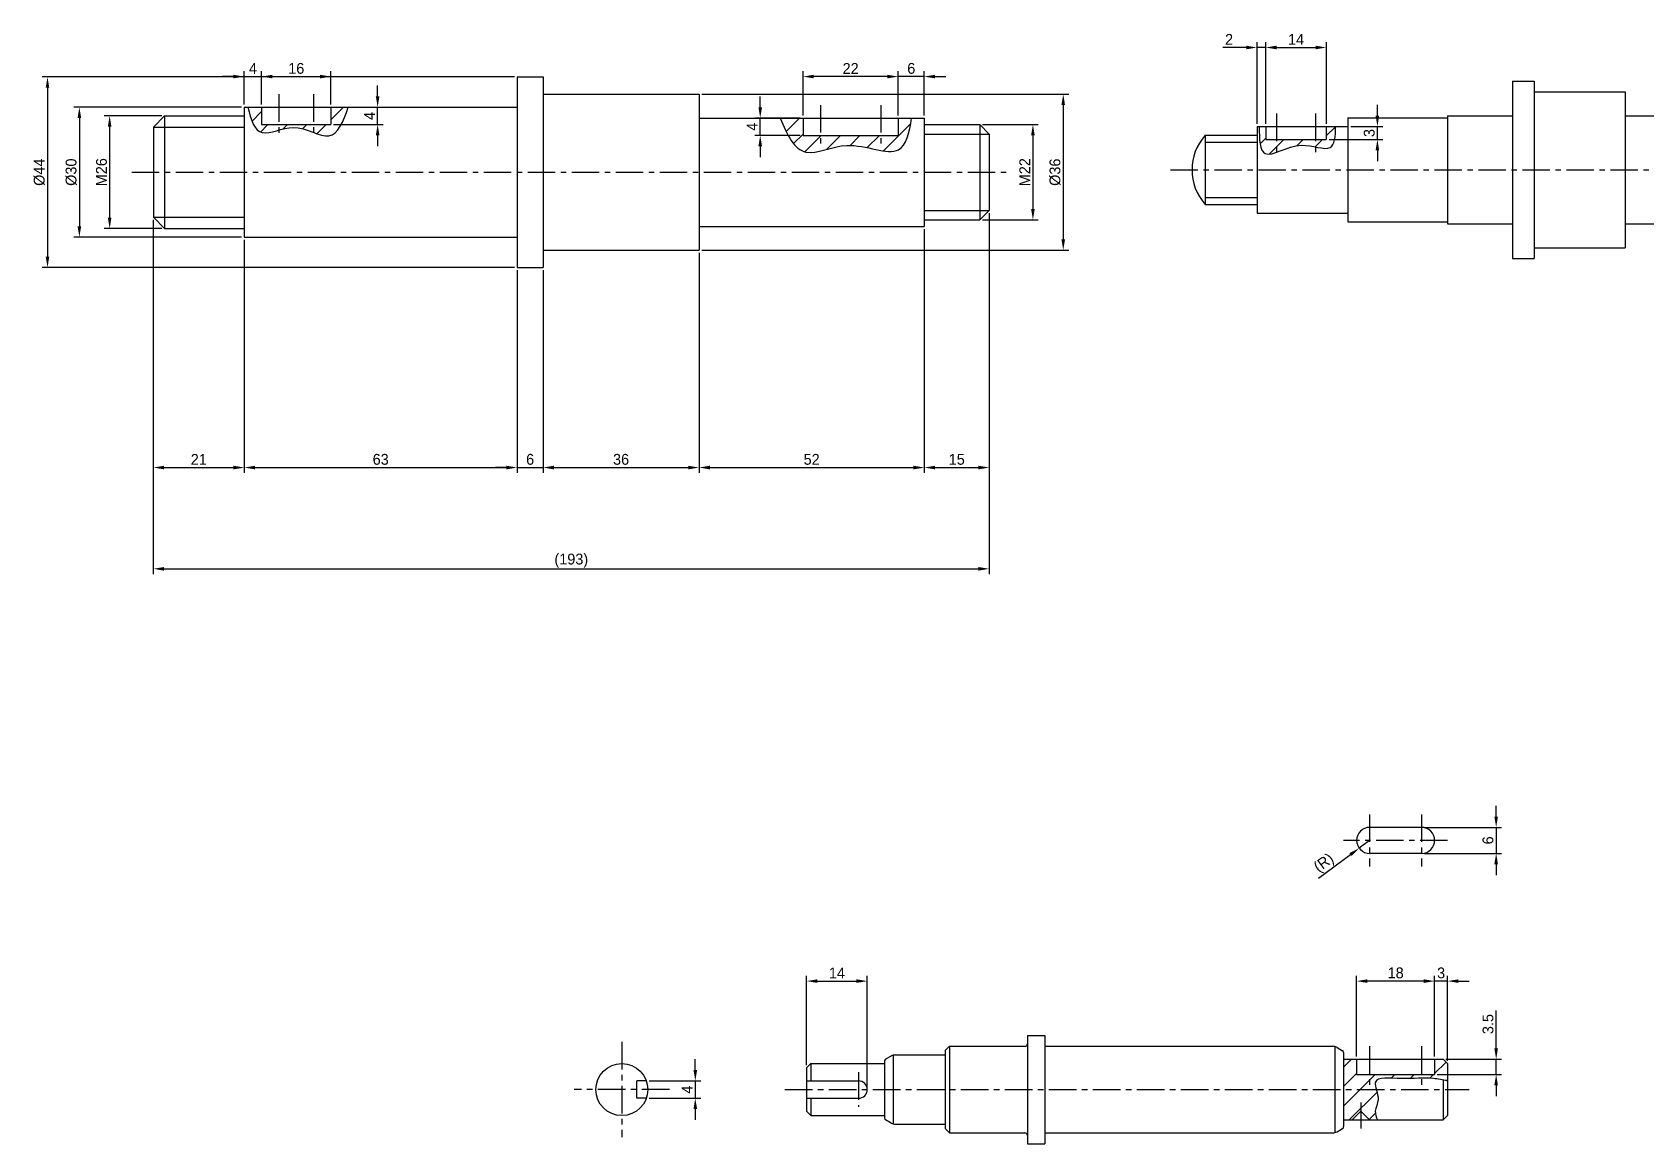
# Model space of a CAD drawing. Header units: millimetres. Extents: x 30 to 1168, y -22 to 440.
# Drawn here: x 29.9 to 402.4, y -20.8 to 235.8 of the extents above; entities that cross this region are included whole.
import ezdxf

# ---------------------------------------------------------------- set-up
doc = ezdxf.new("R2010")
doc.units = ezdxf.units.MM
doc.header["$LTSCALE"] = 0.2
doc.linetypes.add('CENTER', pattern=[50.8, 31.75, -6.35, 6.35, -6.35])
for name, color, linetype in [('가는실선', 1, 'Continuous'), ('외형선', 3, 'Continuous'), ('중심선', 1, 'CENTER'), ('치수', 1, 'Continuous')]:
    doc.layers.add(name, color=color, linetype=linetype)
doc.dimstyles.new('ISO-25', dxfattribs={"dimtxt": 2.5, "dimasz": 2.5, "dimexe": 1.25, "dimexo": 0.625, "dimtad": 1, "dimdsep": 46, "dimtxsty": 'Standard', "dimcen": 0, "dimclrt": 2, "dimadec": 0, "dimazin": 0, "dimtfac": 1, "dimtmove": 0, "dimatfit": 3, "dimfxl": 1, "dimarcsym": 0})
doc.dimstyles.new('지름치수', dxfattribs={"dimtxt": 2.5, "dimasz": 2.5, "dimexe": 1.25, "dimexo": 0.625, "dimtad": 1, "dimdsep": 46, "dimtxsty": 'Standard', "dimcen": 0, "dimclrt": 2, "dimadec": 0, "dimazin": 0, "dimtfac": 1, "dimtmove": 0, "dimatfit": 3, "dimfxl": 1, "dimarcsym": 0})

# ---------------------------------------------------------------- blocks, each defined once
blk = doc.blocks.new('*D1')
at = {"layer": 'Defpoints', "color": 0, "transparency": 16777216}
for p in [(82.81, 225.57), (78.81, 218.49), (82.81, 218.49)]:
    blk.add_point(p, dxfattribs=at)
at = {"layer": '치수', "color": 0, "lineweight": -2, "transparency": 16777216}
for p, q in [((76.31, 225.57), (73.81, 225.57)), ((78.81, 219.11), (78.81, 226.82)), ((78.81, 225.57), (82.81, 225.57)), ((82.81, 219.11), (82.81, 226.82)), ((85.31, 225.57), (87.81, 225.57))]:
    blk.add_line(p, q, dxfattribs=at)
at = {"layer": '치수', "color": 0, "transparency": 16777216}
for points in [[(76.31, 225.99), (76.31, 225.16), (78.81, 225.57)], [(85.31, 225.99), (85.31, 225.16), (82.81, 225.57)]]:
    blk.add_solid(points, dxfattribs=at)
at = {"layer": '치수', "color": 2, "transparency": 16777216, "insert": (80.81, 227.45), "char_height": 2.5, "attachment_point": 5}
blk.add_mtext('4', dxfattribs=at)
blk = doc.blocks.new('*D31')
at = {"layer": 'Defpoints', "color": 0, "transparency": 16777216}
for p in [(98.81, 225.57), (82.81, 218.49), (98.81, 218.49)]:
    blk.add_point(p, dxfattribs=at)
at = {"layer": '치수', "color": 0, "lineweight": -2, "transparency": 16777216}
for p, q in [((82.81, 219.11), (82.81, 226.82)), ((85.31, 225.57), (96.31, 225.57)), ((98.81, 219.11), (98.81, 226.82))]:
    blk.add_line(p, q, dxfattribs=at)
at = {"layer": '치수', "color": 0, "transparency": 16777216}
for points in [[(85.31, 225.99), (85.31, 225.16), (82.81, 225.57)], [(96.31, 225.99), (96.31, 225.16), (98.81, 225.57)]]:
    blk.add_solid(points, dxfattribs=at)
at = {"layer": '치수', "color": 2, "transparency": 16777216, "insert": (90.81, 227.45), "char_height": 2.5, "attachment_point": 5}
blk.add_mtext('16', dxfattribs=at)
blk = doc.blocks.new('*D32')
at = {"layer": 'Defpoints', "color": 0, "transparency": 16777216}
for p in [(98.81, 218.49), (109.6, 218.49), (98.81, 214.49)]:
    blk.add_point(p, dxfattribs=at)
at = {"layer": '치수', "color": 0, "lineweight": -2, "transparency": 16777216}
for p, q in [((109.6, 220.99), (109.6, 223.49)), ((99.44, 218.49), (110.85, 218.49)), ((109.6, 214.49), (109.6, 218.49)), ((99.44, 214.49), (110.85, 214.49)), ((109.6, 211.99), (109.6, 209.49))]:
    blk.add_line(p, q, dxfattribs=at)
at = {"layer": '치수', "color": 0, "transparency": 16777216}
for points in [[(109.18, 220.99), (110.02, 220.99), (109.6, 218.49)], [(109.18, 211.99), (110.02, 211.99), (109.6, 214.49)]]:
    blk.add_solid(points, dxfattribs=at)
at = {"layer": '치수', "color": 2, "transparency": 16777216, "insert": (107.73, 216.49), "char_height": 2.5, "attachment_point": 5, "rotation": 90}
blk.add_mtext('4', dxfattribs=at)
blk = doc.blocks.new('*D35')
at = {"layer": 'Defpoints', "color": 0, "transparency": 16777216}
for p in [(229.81, 225.57), (229.81, 215.99), (235.81, 215.99)]:
    blk.add_point(p, dxfattribs=at)
at = {"layer": '치수', "color": 0, "lineweight": -2, "transparency": 16777216}
for p, q in [((227.31, 225.57), (224.81, 225.57)), ((229.81, 216.61), (229.81, 226.82)), ((235.81, 225.57), (229.81, 225.57)), ((235.81, 216.61), (235.81, 226.82)), ((238.31, 225.57), (240.81, 225.57))]:
    blk.add_line(p, q, dxfattribs=at)
at = {"layer": '치수', "color": 0, "transparency": 16777216}
for points in [[(227.31, 225.99), (227.31, 225.16), (229.81, 225.57)], [(238.31, 225.99), (238.31, 225.16), (235.81, 225.57)]]:
    blk.add_solid(points, dxfattribs=at)
at = {"layer": '치수', "color": 2, "transparency": 16777216, "insert": (232.81, 227.45), "char_height": 2.5, "attachment_point": 5}
blk.add_mtext('6', dxfattribs=at)
blk = doc.blocks.new('*D36')
at = {"layer": 'Defpoints', "color": 0, "transparency": 16777216}
for p in [(207.81, 225.57), (207.81, 215.99), (229.81, 215.99)]:
    blk.add_point(p, dxfattribs=at)
at = {"layer": '치수', "color": 0, "lineweight": -2, "transparency": 16777216}
for p, q in [((207.81, 216.61), (207.81, 226.82)), ((227.31, 225.57), (210.31, 225.57)), ((229.81, 216.61), (229.81, 226.82))]:
    blk.add_line(p, q, dxfattribs=at)
at = {"layer": '치수', "color": 0, "transparency": 16777216}
for points in [[(210.31, 225.99), (210.31, 225.16), (207.81, 225.57)], [(227.31, 225.99), (227.31, 225.16), (229.81, 225.57)]]:
    blk.add_solid(points, dxfattribs=at)
at = {"layer": '치수', "color": 2, "transparency": 16777216, "insert": (218.81, 227.45), "char_height": 2.5, "attachment_point": 5}
blk.add_mtext('22', dxfattribs=at)
blk = doc.blocks.new('*D37')
at = {"layer": 'Defpoints', "color": 0, "transparency": 16777216}
for p in [(197.93, 215.99), (207.81, 215.99), (207.81, 211.99)]:
    blk.add_point(p, dxfattribs=at)
at = {"layer": '치수', "color": 0, "lineweight": -2, "transparency": 16777216}
for p, q in [((197.93, 218.49), (197.93, 220.99)), ((207.19, 215.99), (196.68, 215.99)), ((197.93, 211.99), (197.93, 215.99)), ((207.19, 211.99), (196.68, 211.99)), ((197.93, 209.49), (197.93, 206.99))]:
    blk.add_line(p, q, dxfattribs=at)
at = {"layer": '치수', "color": 0, "transparency": 16777216}
for points in [[(197.52, 218.49), (198.35, 218.49), (197.93, 215.99)], [(197.52, 209.49), (198.35, 209.49), (197.93, 211.99)]]:
    blk.add_solid(points, dxfattribs=at)
at = {"layer": '치수', "color": 2, "transparency": 16777216, "insert": (196.06, 213.99), "char_height": 2.5, "attachment_point": 5, "rotation": 90}
blk.add_mtext('4', dxfattribs=at)
blk = doc.blocks.new('*D40')
at = {"layer": 'Defpoints', "color": 0, "transparency": 16777216}
for p in [(312.64, 232.29), (312.64, 214.04), (314.64, 214.04)]:
    blk.add_point(p, dxfattribs=at)
at = {"layer": '치수', "color": 0, "lineweight": -2, "transparency": 16777216}
for p, q in [((310.14, 232.29), (304.72, 232.29)), ((312.64, 214.66), (312.64, 233.54)), ((314.64, 232.29), (312.64, 232.29)), ((314.64, 214.66), (314.64, 233.54)), ((317.14, 232.29), (319.64, 232.29))]:
    blk.add_line(p, q, dxfattribs=at)
at = {"layer": '치수', "color": 0, "transparency": 16777216}
for points in [[(310.14, 232.71), (310.14, 231.87), (312.64, 232.29)], [(317.14, 232.71), (317.14, 231.87), (314.64, 232.29)]]:
    blk.add_solid(points, dxfattribs=at)
at = {"layer": '치수', "color": 2, "transparency": 16777216, "insert": (306.18, 234.16), "char_height": 2.5, "attachment_point": 5}
blk.add_mtext('2', dxfattribs=at)
blk = doc.blocks.new('*D41')
at = {"layer": 'Defpoints', "color": 0, "transparency": 16777216}
for p in [(328.64, 232.29), (314.64, 214.04), (328.64, 214.04)]:
    blk.add_point(p, dxfattribs=at)
at = {"layer": '치수', "color": 0, "lineweight": -2, "transparency": 16777216}
for p, q in [((314.64, 214.66), (314.64, 233.54)), ((317.14, 232.29), (326.14, 232.29)), ((328.64, 214.66), (328.64, 233.54))]:
    blk.add_line(p, q, dxfattribs=at)
at = {"layer": '치수', "color": 0, "transparency": 16777216}
for points in [[(317.14, 232.71), (317.14, 231.87), (314.64, 232.29)], [(326.14, 232.71), (326.14, 231.87), (328.64, 232.29)]]:
    blk.add_solid(points, dxfattribs=at)
at = {"layer": '치수', "color": 2, "transparency": 16777216, "insert": (321.64, 234.16), "char_height": 2.5, "attachment_point": 5}
blk.add_mtext('14', dxfattribs=at)
blk = doc.blocks.new('*D42')
at = {"layer": 'Defpoints', "color": 0, "transparency": 16777216}
for p in [(333.64, 214.04), (340.43, 214.04), (328.64, 211.04)]:
    blk.add_point(p, dxfattribs=at)
at = {"layer": '치수', "color": 0, "lineweight": -2, "transparency": 16777216}
for p, q in [((340.43, 216.54), (340.43, 219.04)), ((334.26, 214.04), (341.68, 214.04)), ((340.43, 211.04), (340.43, 214.04)), ((329.26, 211.04), (341.68, 211.04)), ((340.43, 208.54), (340.43, 206.04))]:
    blk.add_line(p, q, dxfattribs=at)
at = {"layer": '치수', "color": 0, "transparency": 16777216}
for points in [[(340.01, 216.54), (340.84, 216.54), (340.43, 214.04)], [(340.01, 208.54), (340.84, 208.54), (340.43, 211.04)]]:
    blk.add_solid(points, dxfattribs=at)
at = {"layer": '치수', "color": 2, "transparency": 16777216, "insert": (338.55, 212.54), "char_height": 2.5, "attachment_point": 5, "rotation": 90}
blk.add_mtext('3', dxfattribs=at)
blk = doc.blocks.new('*D98')
at = {"layer": 'Defpoints', "color": 0, "transparency": 16777216}
for p in [(353.64, 16.7), (353.64, -1.35), (356.64, -2.35)]:
    blk.add_point(p, dxfattribs=at)
at = {"layer": '치수', "color": 0, "lineweight": -2, "transparency": 16777216}
for p, q in [((351.14, 16.7), (348.64, 16.7)), ((353.64, -0.72), (353.64, 17.95)), ((356.64, 16.7), (353.64, 16.7)), ((356.64, -1.72), (356.64, 17.95)), ((359.14, 16.7), (361.64, 16.7))]:
    blk.add_line(p, q, dxfattribs=at)
at = {"layer": '치수', "color": 0, "transparency": 16777216}
for points in [[(351.14, 17.12), (351.14, 16.29), (353.64, 16.7)], [(359.14, 17.12), (359.14, 16.29), (356.64, 16.7)]]:
    blk.add_solid(points, dxfattribs=at)
at = {"layer": '치수', "color": 2, "transparency": 16777216, "insert": (355.14, 18.58), "char_height": 2.5, "attachment_point": 5}
blk.add_mtext('3', dxfattribs=at)
blk = doc.blocks.new('*D99')
at = {"layer": 'Defpoints', "color": 0, "transparency": 16777216}
for p in [(335.64, 16.7), (335.64, -1.35), (353.64, -1.35)]:
    blk.add_point(p, dxfattribs=at)
at = {"layer": '치수', "color": 0, "lineweight": -2, "transparency": 16777216}
for p, q in [((335.64, -0.72), (335.64, 17.95)), ((351.14, 16.7), (338.14, 16.7)), ((353.64, -0.72), (353.64, 17.95))]:
    blk.add_line(p, q, dxfattribs=at)
at = {"layer": '치수', "color": 0, "transparency": 16777216}
for points in [[(338.14, 17.12), (338.14, 16.29), (335.64, 16.7)], [(351.14, 17.12), (351.14, 16.29), (353.64, 16.7)]]:
    blk.add_solid(points, dxfattribs=at)
at = {"layer": '치수', "color": 2, "transparency": 16777216, "insert": (344.64, 18.58), "char_height": 2.5, "attachment_point": 5}
blk.add_mtext('18', dxfattribs=at)
blk = doc.blocks.new('*D100')
at = {"layer": 'Defpoints', "color": 0, "transparency": 16777216}
for p in [(355.64, -1.35), (367.85, -1.35), (353.64, -4.85)]:
    blk.add_point(p, dxfattribs=at)
at = {"layer": '치수', "color": 0, "lineweight": -2, "transparency": 16777216}
for p, q in [((367.85, 1.15), (367.85, 9.9)), ((356.26, -1.35), (369.1, -1.35)), ((367.85, -4.85), (367.85, -1.35)), ((354.26, -4.85), (369.1, -4.85)), ((367.85, -7.35), (367.85, -9.85))]:
    blk.add_line(p, q, dxfattribs=at)
at = {"layer": '치수', "color": 0, "transparency": 16777216}
for points in [[(367.43, 1.15), (368.26, 1.15), (367.85, -1.35)], [(367.43, -7.35), (368.26, -7.35), (367.85, -4.85)]]:
    blk.add_solid(points, dxfattribs=at)
at = {"layer": '치수', "color": 2, "transparency": 16777216, "insert": (365.97, 6.78), "char_height": 2.5, "attachment_point": 5, "rotation": 90}
blk.add_mtext('3.5', dxfattribs=at)
blk = doc.blocks.new('*D101')
at = {"layer": 'Defpoints', "color": 0, "transparency": 16777216}
for p in [(350.64, 52.2), (350.64, 46.2), (367.85, 46.2)]:
    blk.add_point(p, dxfattribs=at)
at = {"layer": '치수', "color": 0, "lineweight": -2, "transparency": 16777216}
for p, q in [((367.85, 54.7), (367.85, 57.2)), ((351.26, 52.2), (369.1, 52.2)), ((367.85, 52.2), (367.85, 46.2)), ((351.26, 46.2), (369.1, 46.2)), ((367.85, 43.7), (367.85, 41.2))]:
    blk.add_line(p, q, dxfattribs=at)
at = {"layer": '치수', "color": 0, "transparency": 16777216}
for points in [[(367.43, 54.7), (368.26, 54.7), (367.85, 52.2)], [(367.43, 43.7), (368.26, 43.7), (367.85, 46.2)]]:
    blk.add_solid(points, dxfattribs=at)
at = {"layer": '치수', "color": 2, "transparency": 16777216, "insert": (365.97, 49.2), "char_height": 2.5, "attachment_point": 5, "rotation": 90}
blk.add_mtext('6', dxfattribs=at)
blk = doc.blocks.new('*D102')
at = {"layer": 'Defpoints', "color": 0, "transparency": 16777216}
for p in [(338.64, 49.2), (336.23, 47.41)]:
    blk.add_point(p, dxfattribs=at)
at = {"layer": '치수', "color": 0, "lineweight": -2, "transparency": 16777216}
for p, q in [((338.64, 49.2), (336.23, 47.41)), ((326.82, 40.44), (334.22, 45.93))]:
    blk.add_line(p, q, dxfattribs=at)
at = {"layer": '치수', "color": 0, "transparency": 16777216}
blk.add_solid([(333.97, 46.26), (334.47, 45.59), (336.23, 47.41)], dxfattribs=at)
at = {"layer": '치수', "color": 2, "transparency": 16777216, "insert": (328.21, 43.81), "char_height": 2.5, "attachment_point": 5, "rotation": 36.5415}
blk.add_mtext('(R)', dxfattribs=at)
blk = doc.blocks.new('*D103')
at = {"layer": 'Defpoints', "color": 0, "transparency": 16777216}
for p in [(222.64, 16.7), (208.64, -3.35), (222.64, -8.35)]:
    blk.add_point(p, dxfattribs=at)
at = {"layer": '치수', "color": 0, "lineweight": -2, "transparency": 16777216}
for p, q in [((208.64, -2.72), (208.64, 17.95)), ((211.14, 16.7), (220.14, 16.7)), ((222.64, -7.72), (222.64, 17.95))]:
    blk.add_line(p, q, dxfattribs=at)
at = {"layer": '치수', "color": 0, "transparency": 16777216}
for points in [[(211.14, 17.12), (211.14, 16.29), (208.64, 16.7)], [(220.14, 17.12), (220.14, 16.29), (222.64, 16.7)]]:
    blk.add_solid(points, dxfattribs=at)
at = {"layer": '치수', "color": 2, "transparency": 16777216, "insert": (215.64, 18.58), "char_height": 2.5, "attachment_point": 5}
blk.add_mtext('14', dxfattribs=at)
blk = doc.blocks.new('*D104')
at = {"layer": 'Defpoints', "color": 0, "transparency": 16777216}
for p in [(171.63, -6.35), (171.63, -10.35), (182.94, -10.35)]:
    blk.add_point(p, dxfattribs=at)
at = {"layer": '치수', "color": 0, "lineweight": -2, "transparency": 16777216}
for p, q in [((182.94, -3.85), (182.94, -1.35)), ((172.26, -6.35), (184.19, -6.35)), ((182.94, -6.35), (182.94, -10.35)), ((172.26, -10.35), (184.19, -10.35)), ((182.94, -12.85), (182.94, -15.35))]:
    blk.add_line(p, q, dxfattribs=at)
at = {"layer": '치수', "color": 0, "transparency": 16777216}
for points in [[(182.53, -3.85), (183.36, -3.85), (182.94, -6.35)], [(182.53, -12.85), (183.36, -12.85), (182.94, -10.35)]]:
    blk.add_solid(points, dxfattribs=at)
at = {"layer": '치수', "color": 2, "transparency": 16777216, "insert": (181.07, -8.35), "char_height": 2.5, "attachment_point": 5, "rotation": 90}
blk.add_mtext('4', dxfattribs=at)
blk = doc.blocks.new('*D137')
at = {"layer": 'Defpoints', "color": 0, "transparency": 16777216}
for p in [(57.81, 193.09), (78.81, 188.49), (78.81, 135.29)]:
    blk.add_point(p, dxfattribs=at)
at = {"layer": '치수', "color": 0, "lineweight": -2, "transparency": 16777216}
for p, q in [((57.81, 192.46), (57.81, 134.04)), ((78.81, 187.86), (78.81, 134.04)), ((60.31, 135.29), (76.31, 135.29))]:
    blk.add_line(p, q, dxfattribs=at)
at = {"layer": '치수', "color": 0, "transparency": 16777216}
for points in [[(60.31, 135.71), (60.31, 134.87), (57.81, 135.29)], [(76.31, 135.71), (76.31, 134.87), (78.81, 135.29)]]:
    blk.add_solid(points, dxfattribs=at)
at = {"layer": '치수', "color": 2, "transparency": 16777216, "insert": (68.31, 137.17), "char_height": 2.5, "attachment_point": 5}
blk.add_mtext('21', dxfattribs=at)
blk = doc.blocks.new('*D138')
at = {"layer": 'Defpoints', "color": 0, "transparency": 16777216}
for p in [(78.81, 188.49), (141.81, 181.49), (141.81, 135.29)]:
    blk.add_point(p, dxfattribs=at)
at = {"layer": '치수', "color": 0, "lineweight": -2, "transparency": 16777216}
for p, q in [((78.81, 187.86), (78.81, 134.04)), ((141.81, 180.86), (141.81, 134.04)), ((81.31, 135.29), (139.31, 135.29))]:
    blk.add_line(p, q, dxfattribs=at)
at = {"layer": '치수', "color": 0, "transparency": 16777216}
for points in [[(81.31, 135.71), (81.31, 134.87), (78.81, 135.29)], [(139.31, 135.71), (139.31, 134.87), (141.81, 135.29)]]:
    blk.add_solid(points, dxfattribs=at)
at = {"layer": '치수', "color": 2, "transparency": 16777216, "insert": (110.31, 137.17), "char_height": 2.5, "attachment_point": 5}
blk.add_mtext('63', dxfattribs=at)
blk = doc.blocks.new('*D139')
at = {"layer": 'Defpoints', "color": 0, "transparency": 16777216}
for p in [(141.81, 181.49), (147.81, 181.49), (147.81, 135.29)]:
    blk.add_point(p, dxfattribs=at)
at = {"layer": '치수', "color": 0, "lineweight": -2, "transparency": 16777216}
for p, q in [((141.81, 180.86), (141.81, 134.04)), ((147.81, 180.86), (147.81, 134.04)), ((139.31, 135.29), (136.81, 135.29)), ((141.81, 135.29), (147.81, 135.29)), ((150.31, 135.29), (152.81, 135.29))]:
    blk.add_line(p, q, dxfattribs=at)
at = {"layer": '치수', "color": 0, "transparency": 16777216}
for points in [[(139.31, 135.71), (139.31, 134.87), (141.81, 135.29)], [(150.31, 135.71), (150.31, 134.87), (147.81, 135.29)]]:
    blk.add_solid(points, dxfattribs=at)
at = {"layer": '치수', "color": 2, "transparency": 16777216, "insert": (144.81, 137.17), "char_height": 2.5, "attachment_point": 5}
blk.add_mtext('6', dxfattribs=at)
blk = doc.blocks.new('*D140')
at = {"layer": 'Defpoints', "color": 0, "transparency": 16777216}
for p in [(183.81, 185.49), (147.81, 181.49), (183.81, 135.29)]:
    blk.add_point(p, dxfattribs=at)
at = {"layer": '치수', "color": 0, "lineweight": -2, "transparency": 16777216}
for p, q in [((183.81, 184.86), (183.81, 134.04)), ((147.81, 180.86), (147.81, 134.04)), ((150.31, 135.29), (181.31, 135.29))]:
    blk.add_line(p, q, dxfattribs=at)
at = {"layer": '치수', "color": 0, "transparency": 16777216}
for points in [[(150.31, 135.71), (150.31, 134.87), (147.81, 135.29)], [(181.31, 135.71), (181.31, 134.87), (183.81, 135.29)]]:
    blk.add_solid(points, dxfattribs=at)
at = {"layer": '치수', "color": 2, "transparency": 16777216, "insert": (165.81, 137.17), "char_height": 2.5, "attachment_point": 5}
blk.add_mtext('36', dxfattribs=at)
blk = doc.blocks.new('*D141')
at = {"layer": 'Defpoints', "color": 0, "transparency": 16777216}
for p in [(235.81, 190.99), (183.81, 185.49), (235.81, 135.29)]:
    blk.add_point(p, dxfattribs=at)
at = {"layer": '치수', "color": 0, "lineweight": -2, "transparency": 16777216}
for p, q in [((235.81, 190.36), (235.81, 134.04)), ((183.81, 184.86), (183.81, 134.04)), ((186.31, 135.29), (233.31, 135.29))]:
    blk.add_line(p, q, dxfattribs=at)
at = {"layer": '치수', "color": 0, "transparency": 16777216}
for points in [[(186.31, 135.71), (186.31, 134.87), (183.81, 135.29)], [(233.31, 135.71), (233.31, 134.87), (235.81, 135.29)]]:
    blk.add_solid(points, dxfattribs=at)
at = {"layer": '치수', "color": 2, "transparency": 16777216, "insert": (209.81, 137.17), "char_height": 2.5, "attachment_point": 5}
blk.add_mtext('52', dxfattribs=at)
blk = doc.blocks.new('*D142')
at = {"layer": 'Defpoints', "color": 0, "transparency": 16777216}
for p in [(250.81, 194.69), (235.81, 190.99), (250.81, 135.29)]:
    blk.add_point(p, dxfattribs=at)
at = {"layer": '치수', "color": 0, "lineweight": -2, "transparency": 16777216}
for p, q in [((250.81, 194.06), (250.81, 134.04)), ((235.81, 190.36), (235.81, 134.04)), ((238.31, 135.29), (248.31, 135.29))]:
    blk.add_line(p, q, dxfattribs=at)
at = {"layer": '치수', "color": 0, "transparency": 16777216}
for points in [[(238.31, 135.71), (238.31, 134.87), (235.81, 135.29)], [(248.31, 135.71), (248.31, 134.87), (250.81, 135.29)]]:
    blk.add_solid(points, dxfattribs=at)
at = {"layer": '치수', "color": 2, "transparency": 16777216, "insert": (243.31, 137.17), "char_height": 2.5, "attachment_point": 5}
blk.add_mtext('15', dxfattribs=at)
blk = doc.blocks.new('*D143')
at = {"layer": 'Defpoints', "color": 0, "transparency": 16777216}
for p in [(250.81, 194.69), (57.81, 193.09), (250.81, 111.9)]:
    blk.add_point(p, dxfattribs=at)
at = {"layer": '치수', "color": 0, "lineweight": -2, "transparency": 16777216}
for p, q in [((250.81, 194.06), (250.81, 110.65)), ((57.81, 192.46), (57.81, 110.65)), ((60.31, 111.9), (248.31, 111.9))]:
    blk.add_line(p, q, dxfattribs=at)
at = {"layer": '치수', "color": 0, "transparency": 16777216}
for points in [[(60.31, 112.32), (60.31, 111.48), (57.81, 111.9)], [(248.31, 112.32), (248.31, 111.48), (250.81, 111.9)]]:
    blk.add_solid(points, dxfattribs=at)
at = {"layer": '치수', "color": 2, "transparency": 16777216, "insert": (154.31, 113.78), "char_height": 2.5, "attachment_point": 5}
blk.add_mtext('(193)', dxfattribs=at)
blk = doc.blocks.new('*D144')
at = {"layer": 'Defpoints', "color": 0, "transparency": 16777216}
for p in [(60.41, 216.49), (47.72, 190.49), (60.41, 190.49)]:
    blk.add_point(p, dxfattribs=at)
at = {"layer": '치수', "color": 0, "lineweight": -2, "transparency": 16777216}
for p, q in [((59.79, 216.49), (46.47, 216.49)), ((47.72, 213.99), (47.72, 192.99)), ((59.79, 190.49), (46.47, 190.49))]:
    blk.add_line(p, q, dxfattribs=at)
at = {"layer": '치수', "color": 0, "transparency": 16777216}
for points in [[(47.3, 213.99), (48.14, 213.99), (47.72, 216.49)], [(47.3, 192.99), (48.14, 192.99), (47.72, 190.49)]]:
    blk.add_solid(points, dxfattribs=at)
at = {"layer": '치수', "color": 2, "transparency": 16777216, "insert": (45.85, 203.49), "char_height": 2.5, "attachment_point": 5, "rotation": 90}
blk.add_mtext('M26', dxfattribs=at)
blk = doc.blocks.new('*D145')
at = {"layer": 'Defpoints', "color": 0, "transparency": 16777216}
for p in [(78.81, 218.49), (40.73, 188.49), (78.81, 188.49)]:
    blk.add_point(p, dxfattribs=at)
at = {"layer": '치수', "color": 0, "lineweight": -2, "transparency": 16777216}
for p, q in [((78.19, 218.49), (39.48, 218.49)), ((40.73, 215.99), (40.73, 190.99)), ((78.19, 188.49), (39.48, 188.49))]:
    blk.add_line(p, q, dxfattribs=at)
at = {"layer": '치수', "color": 0, "transparency": 16777216}
for points in [[(40.32, 215.99), (41.15, 215.99), (40.73, 218.49)], [(40.32, 190.99), (41.15, 190.99), (40.73, 188.49)]]:
    blk.add_solid(points, dxfattribs=at)
at = {"layer": '치수', "color": 2, "transparency": 16777216, "insert": (38.86, 203.49), "char_height": 2.5, "attachment_point": 5, "rotation": 90}
blk.add_mtext('%%c30', dxfattribs=at)
blk = doc.blocks.new('*D146')
at = {"layer": 'Defpoints', "color": 0, "transparency": 16777216}
for p in [(141.81, 225.49), (33.38, 181.49), (141.81, 181.49)]:
    blk.add_point(p, dxfattribs=at)
at = {"layer": '치수', "color": 0, "lineweight": -2, "transparency": 16777216}
for p, q in [((141.19, 225.49), (32.13, 225.49)), ((33.38, 222.99), (33.38, 183.99)), ((141.19, 181.49), (32.13, 181.49))]:
    blk.add_line(p, q, dxfattribs=at)
at = {"layer": '치수', "color": 0, "transparency": 16777216}
for points in [[(32.96, 222.99), (33.79, 222.99), (33.38, 225.49)], [(32.96, 183.99), (33.79, 183.99), (33.38, 181.49)]]:
    blk.add_solid(points, dxfattribs=at)
at = {"layer": '치수', "color": 2, "transparency": 16777216, "insert": (31.5, 203.49), "char_height": 2.5, "attachment_point": 5, "rotation": 90}
blk.add_mtext('%%c44', dxfattribs=at)
blk = doc.blocks.new('*D147')
at = {"layer": 'Defpoints', "color": 0, "transparency": 16777216}
for p in [(248.61, 214.49), (248.61, 192.49), (260.89, 192.49)]:
    blk.add_point(p, dxfattribs=at)
at = {"layer": '치수', "color": 0, "lineweight": -2, "transparency": 16777216}
for p, q in [((249.24, 214.49), (262.14, 214.49)), ((260.89, 211.99), (260.89, 194.99)), ((249.24, 192.49), (262.14, 192.49))]:
    blk.add_line(p, q, dxfattribs=at)
at = {"layer": '치수', "color": 0, "transparency": 16777216}
for points in [[(260.48, 211.99), (261.31, 211.99), (260.89, 214.49)], [(260.48, 194.99), (261.31, 194.99), (260.89, 192.49)]]:
    blk.add_solid(points, dxfattribs=at)
at = {"layer": '치수', "color": 2, "transparency": 16777216, "insert": (259.02, 203.49), "char_height": 2.5, "attachment_point": 5, "rotation": 90}
blk.add_mtext('M22', dxfattribs=at)
blk = doc.blocks.new('*D148')
at = {"layer": 'Defpoints', "color": 0, "transparency": 16777216}
for p in [(183.81, 221.49), (183.81, 185.49), (267.9, 185.49)]:
    blk.add_point(p, dxfattribs=at)
at = {"layer": '치수', "color": 0, "lineweight": -2, "transparency": 16777216}
for p, q in [((184.44, 221.49), (269.15, 221.49)), ((267.9, 218.99), (267.9, 187.99)), ((184.44, 185.49), (269.15, 185.49))]:
    blk.add_line(p, q, dxfattribs=at)
at = {"layer": '치수', "color": 0, "transparency": 16777216}
for points in [[(267.48, 218.99), (268.31, 218.99), (267.9, 221.49)], [(267.48, 187.99), (268.31, 187.99), (267.9, 185.49)]]:
    blk.add_solid(points, dxfattribs=at)
at = {"layer": '치수', "color": 2, "transparency": 16777216, "insert": (266.02, 203.49), "char_height": 2.5, "attachment_point": 5, "rotation": 90}
blk.add_mtext('%%c36', dxfattribs=at)

msp = doc.modelspace()

# ---------------------------------------------------------------- hatches: boundary and pattern name
at = {"layer": '가는실선'}
h = msp.add_hatch(dxfattribs=at)
h.set_pattern_fill('ANSI31', color=256)
edge = h.paths.add_edge_path()
edge.add_line((207.814, 215.985), (202.541, 215.985))
edge.add_spline(control_points=[(202.541, 215.985), (204.085, 212.093), (207.397, 205.519), (218.553, 211.942), (230.694, 205.477), (232.407, 212.599), (232.862, 215.985)], knot_values=[2.1555668, 2.1555668, 2.1555668, 2.1555668, 12.4431974, 22.0378873, 33.9975646, 42.4139222, 42.4139222, 42.4139222, 42.4139222], degree=3, periodic=0)
edge.add_line((232.862, 215.985), (229.814, 215.985))
edge.add_line((229.814, 215.985), (229.814, 211.985))
edge.add_line((229.814, 211.985), (207.814, 211.985))
edge.add_line((207.814, 211.985), (207.814, 215.985))
h = msp.add_hatch(dxfattribs=at)
h.set_pattern_fill('ANSI31', color=256)
edge = h.paths.add_edge_path()
edge.add_spline(control_points=[(326.138, 209.34), (327.538, 209.064), (330.479, 208.418), (330.79, 211.744), (330.746, 214.04)], knot_values=[19.4822531, 19.4822531, 19.4822531, 19.4822531, 23.331143, 28.8009216, 28.8009216, 28.8009216, 28.8009216], degree=3, periodic=0)
edge.add_line((330.746, 214.04), (328.638, 214.04))
edge.add_line((328.638, 214.04), (328.638, 211.04))
edge.add_line((328.638, 211.04), (326.138, 211.04))
edge.add_line((326.138, 211.04), (326.138, 209.34))
edge = h.paths.add_edge_path()
edge.add_line((326.138, 211.04), (317.138, 211.04))
edge.add_line((317.138, 211.04), (317.138, 208.088))
edge.add_spline(control_points=[(317.138, 208.088), (318.78, 208.663), (321.928, 210.133), (325.113, 209.543), (326.138, 209.34)], knot_values=[11.4949803, 11.4949803, 11.4949803, 11.4949803, 16.6631778, 19.4822531, 19.4822531, 19.4822531, 19.4822531], degree=3, periodic=0)
edge.add_line((326.138, 209.34), (326.138, 211.04))
edge = h.paths.add_edge_path()
edge.add_line((317.138, 211.04), (314.638, 211.04))
edge.add_line((314.638, 211.04), (314.638, 214.04))
edge.add_line((314.638, 214.04), (313.146, 214.04))
edge.add_spline(control_points=[(313.146, 214.04), (313.114, 211.05), (313.334, 207.065), (316.06, 207.711), (317.138, 208.088)], knot_values=[1.3026788, 1.3026788, 1.3026788, 1.3026788, 8.100393, 11.4949803, 11.4949803, 11.4949803, 11.4949803], degree=3, periodic=0)
edge.add_line((317.138, 208.088), (317.138, 211.04))
h = msp.add_hatch(dxfattribs=at)
h.set_pattern_fill('ANSI31', color=256)
h.set_pattern_definition([(45, (158.3104, -110.1443), (-2.245064, 2.245064), [])])
edge = h.paths.add_edge_path()
edge.add_line((335.639, -4.85), (335.639, -1.35))
edge.add_line((335.639, -1.35), (332.639, -1.35))
edge.add_line((332.639, -1.35), (332.639, -8.35))
edge.add_line((332.639, -8.35), (340.173, -8.35))
edge.add_spline(control_points=[(340.173, -8.35), (339.985, -7.695), (339.327, -5.2), (345.783, -5.987), (349.257, -5.759), (350.639, -5.722)], knot_values=[7.1926922, 7.1926922, 7.1926922, 7.1926922, 9.0864133, 15.1834113, 19.62273, 19.62273, 19.62273, 19.62273], degree=3, periodic=0)
edge.add_line((350.639, -5.722), (350.639, -4.85))
edge.add_line((350.639, -4.85), (335.639, -4.85))
edge = h.paths.add_edge_path()
edge.add_line((356.639, -2.35), (355.639, -1.35))
edge.add_line((355.639, -1.35), (353.639, -1.35))
edge.add_line((353.639, -1.35), (353.639, -4.85))
edge.add_line((353.639, -4.85), (350.639, -4.85))
edge.add_line((350.639, -4.85), (350.639, -5.722))
edge.add_spline(control_points=[(350.639, -5.722), (351.556, -5.698), (353.139, -5.702), (354.862, -5.996), (355.639, -6.153)], knot_values=[1.8965906, 1.8965906, 1.8965906, 1.8965906, 4.8424623, 7.1926922, 7.1926922, 7.1926922, 7.1926922], degree=3, periodic=0)
edge.add_spline(control_points=[(355.639, -6.153), (355.97, -6.22), (356.304, -6.291), (356.639, -6.365)], knot_values=[0.8939385, 0.8939385, 0.8939385, 0.8939385, 1.8965906, 1.8965906, 1.8965906, 1.8965906], degree=3, periodic=0)
edge.add_line((356.639, -6.365), (356.639, -2.35))
edge = h.paths.add_edge_path()
edge.add_spline(control_points=[(340.49, -15.35), (340.14, -14.689), (339.581, -13.154), (340.969, -10.963), (340.383, -9.077), (340.173, -8.35)], knot_values=[19.62273, 19.62273, 19.62273, 19.62273, 21.7579603, 24.5789853, 26.68089, 26.68089, 26.68089, 26.68089], degree=3, periodic=0)
edge.add_line((340.173, -8.35), (332.639, -8.35))
edge.add_line((332.639, -8.35), (332.639, -15.35))
edge.add_line((332.639, -15.35), (334.639, -15.35))
edge.add_line((334.639, -15.35), (336.639, -13.35))
edge.add_line((336.639, -13.35), (338.639, -15.35))
edge.add_line((338.639, -15.35), (340.49, -15.35))
at = {"layer": '외형선'}
h = msp.add_hatch(dxfattribs=at)
h.set_pattern_fill('ANSI31', color=256)
edge = h.paths.add_edge_path()
edge.add_spline(control_points=[(94.814, 212.628), (96.14, 212.125), (99.833, 210.82), (101.676, 215.212), (102.809, 218.485)], knot_values=[20.7203327, 20.7203327, 20.7203327, 20.7203327, 24.746081, 32.9817519, 32.9817519, 32.9817519, 32.9817519], degree=3, periodic=0)
edge.add_line((102.809, 218.485), (98.814, 218.485))
edge.add_line((98.814, 218.485), (98.814, 214.485))
edge.add_line((98.814, 214.485), (94.814, 214.485))
edge.add_line((94.814, 214.485), (94.814, 212.628))
edge = h.paths.add_edge_path()
edge.add_line((94.814, 214.485), (86.814, 214.485))
edge.add_line((86.814, 214.485), (86.814, 213.245))
edge.add_spline(control_points=[(86.814, 213.245), (87.881, 213.554), (90.648, 214.272), (93.352, 213.182), (94.814, 212.628)], knot_values=[13.2176799, 13.2176799, 13.2176799, 13.2176799, 16.2814509, 20.7203327, 20.7203327, 20.7203327, 20.7203327], degree=3, periodic=0)
edge.add_line((94.814, 212.628), (94.814, 214.485))
edge = h.paths.add_edge_path()
edge.add_line((82.814, 218.485), (79.634, 218.485))
edge.add_spline(control_points=[(79.634, 218.485), (80.326, 215.561), (81.711, 211.598), (85.353, 212.822), (86.814, 213.245)], knot_values=[1.8394148, 1.8394148, 1.8394148, 1.8394148, 9.023757, 13.2176799, 13.2176799, 13.2176799, 13.2176799], degree=3, periodic=0)
edge.add_line((86.814, 213.245), (86.814, 214.485))
edge.add_line((86.814, 214.485), (82.814, 214.485))
edge.add_line((82.814, 214.485), (82.814, 218.485))

# ---------------------------------------------------------------- linework, layer by layer
at = {"layer": '가는실선'}
for p, q in [((57.814, 213.885), (78.814, 213.885)), ((235.814, 212.285), (250.814, 212.285)), ((300.638, 210.44), (312.638, 210.44)), ((300.638, 197.64), (312.638, 197.64)), ((235.814, 194.685), (250.814, 194.685)), ((57.814, 193.085), (78.814, 193.085))]:
    msp.add_line(p, q, dxfattribs=at)
for points, knots in [([(79.634, 218.485), (80.326, 215.561), (82.084, 210.53), (90.64, 215.809), (99.166, 209.23), (101.676, 215.212), (102.809, 218.485)], [1.8394148, 1.8394148, 1.8394148, 1.8394148, 9.023757, 16.2814509, 24.746081, 32.9817519, 32.9817519, 32.9817519, 32.9817519]), ([(202.541, 215.985), (204.085, 212.093), (207.397, 205.519), (218.553, 211.942), (230.694, 205.477), (232.407, 212.599), (232.862, 215.985)], [2.1555668, 2.1555668, 2.1555668, 2.1555668, 12.4431974, 22.0378873, 33.9975646, 42.4139222, 42.4139222, 42.4139222, 42.4139222]), ([(313.146, 214.04), (313.114, 211.05), (313.445, 205.044), (322.083, 211.514), (330.385, 207.412), (330.79, 211.744), (330.746, 214.04)], [1.3026788, 1.3026788, 1.3026788, 1.3026788, 8.100393, 16.6631778, 23.331143, 28.8009216, 28.8009216, 28.8009216, 28.8009216]), ([(356.639, -6.365), (355.519, -6.119), (351.972, -5.409), (347.313, -6.174), (338.235, -5.067), (341.342, -10.375), (339.581, -13.154), (340.14, -14.689), (340.49, -15.35)], [0.8939385, 0.8939385, 0.8939385, 0.8939385, 4.2468206, 11.632011, 17.7290089, 21.7246347, 24.5456597, 26.68089, 26.68089, 26.68089, 26.68089])]:
    msp.add_open_spline(points, degree=3, knots=knots, dxfattribs=at)
at = {"layer": '외형선'}
for p, q in [((141.814, 225.485), (147.814, 225.485)), ((141.814, 225.485), (141.814, 181.485)), ((147.814, 225.485), (147.814, 181.485)), ((371.638, 224.54), (376.638, 224.54)), ((371.638, 224.54), (371.638, 183.54)), ((376.638, 224.54), (376.638, 183.54)), ((147.814, 221.485), (183.814, 221.485)), ((183.814, 221.485), (183.814, 185.485)), ((376.638, 222.04), (397.638, 222.04)), ((397.638, 222.04), (397.638, 186.04)), ((57.814, 213.885), (60.414, 216.485)), ((60.414, 216.485), (78.814, 216.485)), ((60.414, 216.485), (60.414, 190.485)), ((78.814, 218.485), (141.814, 218.485)), ((78.814, 218.485), (78.814, 188.485)), ((82.814, 218.485), (82.814, 214.485)), ((98.814, 218.485), (98.814, 214.485)), ((356.638, 216.54), (371.638, 216.54)), ((356.638, 216.54), (356.638, 191.54)), ((397.638, 216.54), (412.638, 216.54)), ((57.814, 213.885), (57.814, 193.085)), ((82.814, 214.485), (98.814, 214.485)), ((183.814, 215.985), (235.814, 215.985)), ((207.814, 215.985), (207.814, 211.985)), ((229.814, 215.985), (229.814, 211.985)), ((235.814, 215.985), (235.814, 190.985)), ((235.814, 214.485), (248.614, 214.485)), ((248.614, 214.485), (248.614, 192.485)), ((248.614, 214.485), (250.814, 212.285)), ((312.638, 214.04), (333.638, 214.04)), ((312.638, 214.04), (312.638, 194.04)), ((314.638, 214.04), (314.638, 211.04)), ((328.638, 214.04), (328.638, 211.04)), ((333.638, 216.04), (356.638, 216.04)), ((333.638, 216.04), (333.638, 192.04)), ((207.814, 211.985), (229.814, 211.985)), ((250.814, 212.285), (250.814, 194.685)), ((300.638, 212.04), (312.638, 212.04)), ((300.638, 212.04), (300.638, 196.04)), ((314.638, 211.04), (328.638, 211.04)), ((250.814, 194.685), (248.614, 192.485)), ((300.638, 196.04), (312.638, 196.04)), ((312.638, 194.04), (333.638, 194.04)), ((60.414, 190.485), (57.814, 193.085)), ((60.414, 190.485), (78.814, 190.485)), ((183.814, 190.985), (235.814, 190.985)), ((235.814, 192.485), (248.614, 192.485)), ((333.638, 192.04), (356.638, 192.04)), ((356.638, 191.54), (371.638, 191.54)), ((397.638, 191.54), (412.638, 191.54)), ((78.814, 188.485), (141.814, 188.485)), ((147.814, 185.485), (183.814, 185.485)), ((371.638, 183.54), (376.638, 183.54)), ((376.638, 186.04), (397.638, 186.04)), ((141.814, 181.485), (147.814, 181.485)), ((350.639, 52.201), (338.639, 52.201)), ((335.639, 49.201), (335.639, 49.201)), ((353.639, 49.201), (353.639, 49.201)), ((350.639, 46.201), (338.639, 46.201)), ((259.639, 4.15), (263.639, 4.15)), ((259.639, 4.15), (259.639, -20.85)), ((263.639, 4.15), (263.639, -20.85)), ((241.639, 1.65), (240.639, 0.65)), ((240.639, 0.65), (240.639, -17.35)), ((241.639, 1.65), (259.039, 1.65)), ((241.639, 1.65), (241.639, -18.35)), ((263.639, 1.65), (330.103, 1.65)), ((330.639, 1.577), (330.639, -18.277)), ((331.103, 1.382), (332.389, 0.64)), ((332.639, 0.207), (332.639, -16.907)), ((209.639, -2.35), (208.639, -3.35)), ((208.639, -3.35), (208.639, -13.35)), ((209.639, -2.35), (226.639, -2.35)), ((209.639, -2.35), (209.639, -6.35)), ((226.639, -1.793), (226.639, -14.907)), ((228.175, -0.618), (226.889, -1.36)), ((228.639, -0.423), (228.639, -16.277)), ((229.175, -0.35), (240.639, -0.35)), ((332.639, -1.35), (355.639, -1.35)), ((335.639, -1.35), (335.639, -4.85)), ((353.639, -1.35), (353.639, -4.85)), ((355.639, -1.35), (356.639, -2.35)), ((356.639, -2.35), (356.639, -14.35)), ((171.635, -6.35), (169.478, -6.35)), ((169.478, -10.35), (169.478, -6.35)), ((208.639, -6.35), (220.639, -6.35)), ((335.639, -4.85), (353.639, -4.85)), ((355.639, -6.153), (355.639, -15.35)), ((171.635, -10.35), (169.478, -10.35)), ((208.639, -10.35), (220.639, -10.35)), ((209.639, -10.35), (209.639, -14.35)), ((222.639, -8.35), (222.639, -8.35)), ((209.639, -14.35), (208.639, -13.35)), ((209.639, -14.35), (226.639, -14.35)), ((334.639, -15.35), (336.639, -13.35)), ((338.639, -15.35), (336.639, -13.35)), ((356.639, -14.35), (355.639, -15.35)), ((228.175, -16.082), (226.889, -15.34)), ((229.175, -16.35), (240.639, -16.35)), ((241.639, -18.35), (240.639, -17.35)), ((241.639, -18.35), (259.039, -18.35)), ((263.639, -18.35), (330.103, -18.35)), ((331.103, -18.082), (332.389, -17.34)), ((332.639, -15.35), (355.639, -15.35)), ((259.639, -20.85), (263.639, -20.85))]:
    msp.add_line(p, q, dxfattribs=at)
msp.add_circle((165.978, -8.35), 6, dxfattribs=at)
for centre, radius, start, end in [((309.805, 204.04), 12.167, 138.88791, 221.11209), ((338.639, 49.201), 3, 90, 180), ((350.639, 49.201), 3, 0, 90), ((338.639, 49.201), 3, 180, 270), ((350.639, 49.201), 3, 270, 0), ((259.039, 2.25), 0.6, 270, 0), ((330.103, -0.35), 2, 60, 90), ((332.139, 0.207), 0.5, 0, 60), ((227.139, -1.793), 0.5, 120, 180), ((229.175, -2.35), 2, 90, 120), ((220.639, -8.35), 2, 0, 90), ((220.639, -8.35), 2, 270, 0), ((227.139, -14.907), 0.5, 180, 240), ((229.175, -14.35), 2, 240, 270), ((259.039, -18.95), 0.6, 0, 90), ((330.103, -16.35), 2, 270, 300), ((332.139, -16.907), 0.5, 300, 0)]:
    msp.add_arc(centre, radius, start, end, dxfattribs=at)
at = {"layer": '중심선'}
for p, q in [((86.814, 221.485), (86.814, 211.485)), ((94.814, 221.485), (94.814, 211.485)), ((211.814, 218.985), (211.814, 208.985)), ((225.814, 218.985), (225.814, 208.985)), ((317.138, 217.04), (317.138, 208.04)), ((326.138, 217.04), (326.138, 208.04)), ((52.814, 203.485), (255.814, 203.485)), ((292.638, 204.04), (473.638, 204.04)), ((338.639, 55.201), (338.639, 43.201)), ((350.639, 55.201), (350.639, 43.201)), ((356.639, 49.201), (332.639, 49.201)), ((165.978, 2.65), (165.978, -19.35)), ((338.639, 1.65), (338.639, -7.85)), ((350.639, 1.65), (350.639, -7.85)), ((220.639, -4.35), (220.639, -12.35)), ((176.978, -8.35), (154.978, -8.35)), ((203.639, -8.35), (361.639, -8.35)), ((336.639, -11.35), (336.639, -17.35))]:
    msp.add_line(p, q, dxfattribs=at)

# ---------------------------------------------------------------- dimensions: what is measured, and where the dimension line sits
at = {"layer": '치수'}
for base, p1, p2, picture, middle in [((312.638, 232.29), (314.638, 214.04), (312.638, 214.04), '*D40', (306.18, 234.165)), ((328.638, 232.29), (314.638, 214.04), (328.638, 214.04), '*D41', (321.638, 234.165)), ((82.814, 225.572), (78.814, 218.485), (82.814, 218.485), '*D1', (80.814, 227.447)), ((98.814, 225.572), (82.814, 218.485), (98.814, 218.485), '*D31', (90.814, 227.447)), ((207.814, 225.572), (229.814, 215.985), (207.814, 215.985), '*D36', (218.814, 227.447)), ((229.814, 225.572), (235.814, 215.985), (229.814, 215.985), '*D35', (232.814, 227.447)), ((78.814, 135.291), (57.814, 193.085), (78.814, 188.485), '*D137', (68.314, 137.166)), ((222.639, 16.702), (208.639, -3.35), (222.639, -8.35), '*D103', (215.639, 18.577)), ((335.639, 16.702), (353.639, -1.35), (335.639, -1.35), '*D99', (344.639, 18.577)), ((353.639, 16.702), (356.639, -2.35), (353.639, -1.35), '*D98', (355.139, 18.577))]:
    dim = msp.add_linear_dim(base=base, p1=p1, p2=p2, dimstyle='ISO-25', dxfattribs=at)
    dim.commit()
    dim.dimension.update_dxf_attribs({"geometry": picture, "text_midpoint": middle})
for base, p1, p2, picture, middle in [((33.375, 181.485), (141.814, 225.485), (141.814, 181.485), '*D146', (31.5, 203.485)), ((267.895, 185.485), (183.814, 221.485), (183.814, 185.485), '*D148', (266.02, 203.485)), ((40.732, 188.485), (78.814, 218.485), (78.814, 188.485), '*D145', (38.857, 203.485))]:
    dim = msp.add_linear_dim(base=base, p1=p1, p2=p2, angle=90, dimstyle='지름치수', override={"dimpost": '%%c<>'}, dxfattribs=at)
    dim.commit()
    dim.dimension.update_dxf_attribs({"geometry": picture, "text_midpoint": middle})
for base, p1, p2, picture, middle in [((109.601, 218.485), (98.814, 214.485), (98.814, 218.485), '*D32', (107.726, 216.485)), ((197.932, 215.985), (207.814, 211.985), (207.814, 215.985), '*D37', (196.057, 213.985)), ((340.426, 214.04), (328.638, 211.04), (333.638, 214.04), '*D42', (338.551, 212.54)), ((367.847, 46.201), (350.639, 52.201), (350.639, 46.201), '*D101', (365.972, 49.201)), ((367.847, -1.35), (353.639, -4.85), (355.639, -1.35), '*D100', (365.972, 6.775)), ((182.944, -10.35), (171.635, -6.35), (171.635, -10.35), '*D104', (181.069, -8.35))]:
    dim = msp.add_linear_dim(base=base, p1=p1, p2=p2, angle=90, dimstyle='ISO-25', dxfattribs=at)
    dim.commit()
    dim.dimension.update_dxf_attribs({"geometry": picture, "text_midpoint": middle})
for base, p1, p2, picture, middle in [((47.721, 190.485), (60.414, 216.485), (60.414, 190.485), '*D144', (45.846, 203.485)), ((260.894, 192.485), (248.614, 214.485), (248.614, 192.485), '*D147', (259.019, 203.485))]:
    dim = msp.add_linear_dim(base=base, p1=p1, p2=p2, angle=90, text='M<>', dimstyle='ISO-25', dxfattribs=at)
    dim.commit()
    dim.dimension.update_dxf_attribs({"geometry": picture, "text_midpoint": middle})
dim = msp.add_linear_dim(base=(250.814, 111.901), p1=(57.814, 193.085), p2=(250.814, 194.685), text='(<>)', dimstyle='ISO-25', dxfattribs=at)
dim.commit()
dim.dimension.update_dxf_attribs({"geometry": '*D143', "text_midpoint": (154.314, 113.776)})
for base, p1, p2, picture, middle in [((250.814, 135.291), (235.814, 190.985), (250.814, 194.685), '*D142', (243.314, 137.166)), ((235.814, 135.291), (183.814, 185.485), (235.814, 190.985), '*D141', (209.814, 137.166)), ((141.814, 135.291), (78.814, 188.485), (141.814, 181.485), '*D138', (110.314, 137.166)), ((183.814, 135.291), (147.814, 181.485), (183.814, 185.485), '*D140', (165.814, 137.166)), ((147.814, 135.291), (141.814, 181.485), (147.814, 181.485), '*D139', (144.814, 137.166))]:
    dim = msp.add_linear_dim(base=base, p1=p1, p2=p2, dimstyle='ISO-25', override={"dimtmove": 1}, dxfattribs=at)
    dim.commit()
    dim.dimension.update_dxf_attribs({"geometry": picture, "text_midpoint": middle})
dim = msp.add_radius_dim(center=(338.639, 49.201), mpoint=(336.229, 47.414), text='(R)', dimstyle='ISO-25', dxfattribs=at)
dim.commit()
dim.dimension.update_dxf_attribs({"geometry": '*D102', "text_midpoint": (329.326, 42.299), "dimtype": 164})

doc.saveas('drawing.dxf')
